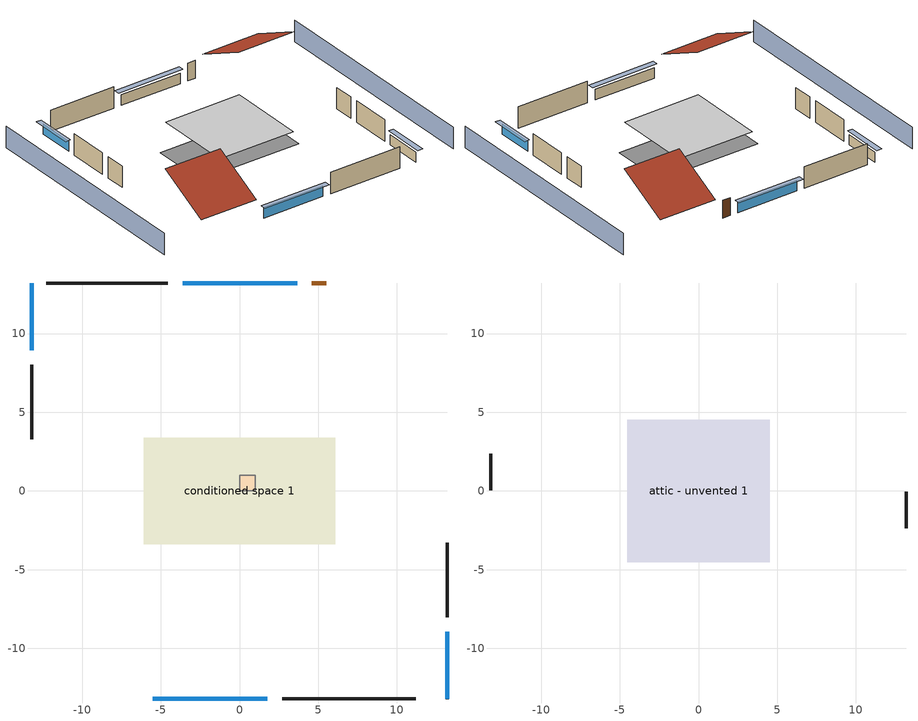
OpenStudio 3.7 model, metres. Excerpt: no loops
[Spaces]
conditioned space 1
 floor foundation (Slab1 construction): -6.07,-3.37 -6.07,3.37 6.07,3.37 6.07,-3.37 z0
 wall outside (Wall1 construction): 2.7,-13.21 11.2,-13.21 z0:2.44
 wall outside (Wall2 construction): -13.21,8.02 -13.21,3.3 z0:2.44
 wall outside (Wall3 construction): -4.54,13.21 -12.28,13.21 z0:2.44
 wall outside (Wall4 construction): 13.21,-8.02 13.21,-3.3 z0:2.44
 wall outside (AdiabaticWallConstruction): -5.51,-13.21 1.77,-13.21 / 3.67,13.21 -3.61,13.21 z0:1.22; -13.21,13.21 -13.21,8.95 / 13.21,-13.21 13.21,-8.95 z0:1.16
 wall outside (AdiabaticWallConstruction 1): 5.51,13.21 4.6,13.21 z0:2.03
 window (WindowConstruction): -5.51,-13.21 1.77,-13.21 z0:1.22
 window (WindowConstruction 1): -13.21,13.21 -13.21,8.95 z0:1.16
 window (WindowConstruction 2): 3.67,13.21 -3.61,13.21 z0:1.22
 window (WindowConstruction 3): 13.21,-13.21 13.21,-8.95 z0:1.16
 door (Door): 5.51,13.21 4.6,13.21 z0:2.03
central ac and furnace airloop ret air space
 floor adiabatic (AdiabaticConst): 0,0 0,1 1,1 1,0 z0
 wall adiabatic (AdiabaticConst): 0,1 0,0 1,0 1,1 0,1 z0:1
 ceiling adiabatic (AdiabaticConst): 1,0 1,1 0,1 0,0 z1
attic - unvented 1
 floor to conditioned space 1 (Floor1 construction Reversed): -4.52,-4.52 -4.52,4.52 4.52,4.52 4.52,-4.52 z2.44
 wall outside (Wall5 construction): -13.21,2.37 -13.21,0.04 z0:2.44
 wall outside (Wall6 construction): 13.21,-2.37 13.21,-0.04 z0:2.44
 roof outside (Roof1 construction): -6.44,-13.21,2.44 -6.44,-7.16,5.46 -13.21,-7.16,5.46 -13.21,-13.21,2.44
 roof outside (Roof2 construction): 6.44,13.21,2.44 6.44,7.16,5.46 13.21,7.16,5.46 13.21,13.21,2.44
shading: 17.78,-13.21 17.78,13.21 / -17.78,13.21 -17.78,-13.21 z0:2.44; 2.08,-13.21 -5.82,-13.21 -5.82,-13.82 2.08,-13.82 z1.52; -13.21,8.64 -13.21,13.51 -13.82,13.51 -13.82,8.64 z1.46; -3.92,13.21 3.98,13.21 3.98,13.82 -3.92,13.82 z1.52; 13.21,-8.64 13.21,-13.51 13.82,-13.51 13.82,-8.64 z1.46
[Site]
Tallahassee Regional Ap  Isis_FL_USA: Latitude {deg}=30.38; Longitude {deg}=-84.37; Time Zone {hr}=-5; Elevation {m}=21; Terrain=Suburbs
[Site:GroundTemperature:Shallow]
16.3547, 15.0593, 14.9556, 15.5703, 18.038, 20.4943, 22.6237, 23.9727, 24.0873, 22.9901, 20.915, 18.5341
[Site:WaterMainsTemperature]
Calculation Method=Schedule; Temperature Schedule=mains temperature schedule
[Building]
Building 1
[Material] Roughness=Rough
Name | Thickness {m} | Conductivity {W/m-K} | Density {kg/m3} | Specific Heat {J/kg-K} | Thermal Absorptance | Solar Absorptance | Visible Absorptance
slate or tile shingles | 0.01905 | 0.840978 | 1899.972 | 799.717 | 0.9 | 0.75 | 0.75
roof rigid ins | 0.00329814 | 0.029427 | 32.04 | 1214.23 | 0.9 | 0.7 | 0.7
osb sheathing 0.5 in. | 0.0127 | 0.115458 | 512.64 | 1214.23 | 0.9 | 0.6 | 0.6
wood siding | 0.0254 | 0.102417 | 544.68 | 1172.36 | 0.9 | 0.85 | 0.85
osb sheathing 0.5 in. 1 | 0.0127 | 0.115458 | 512.64 | 1214.23 | 0.9 | 0.7 | 0.7
wall stud and cavity | 0.1397 | 0.550994 | 139.0536 | 1170.24 | 0.9 | 0.7 | 0.7
gypsum board | 0.0127 | 0.160291 | 801 | 837.4 | 0.9 | 0.6 | 0.6
wall stud and cavity 1 | 0.1397 | 0.727959 | 139.0536 | 1170.24 | 0.9 | 0.6 | 0.6
ceiling stud and cavity | 0.1397 | 0.118061 | 65.682 | 1177.47 | 0.9 | 0.7 | 0.7
concrete 4.0 in. | 0.1016 | 1.803125 | 2242.8 | 837.4 | 0.9 | 0.7 | 0.7
floor covering | 0.0127 | 0.0450781 | 54.468 | 1339.84 | 0.9 | 0.9 | 0.9
wood siding 1; wood siding 2 | 0.0254 | 0.102417 | 544.68 | 1172.36
wall rigid ins | 0.512978 | 0.029427 | 32.04 | 1214.23 | 0.9 | 0.7 | 0.7
wall stud and cavity 2 | 0.0889 | 0.380278 | 52.3479 | 1209.89 | 0.9 | 0.7 | 0.7
door material | 0.04445 | 0.0612267 | 512.64 | 1214.23 | 0.9 | 0.7 | 0.7
wall stud and cavity 3 | 0.0889 | 0.391764 | 83.0341 | 1211.67 | 0.9 | 0.7 | 0.7
furniture material conditioned space 1 | 0.1524 | 0.115458 | 640.8 | 1214.23 | 0.9 | 0.6 | 0.6
[Construction]
Roof1 construction; Roof2 construction: slate or tile shingles, roof rigid ins, osb sheathing 0.5 in.
Wall1 construction; Wall2 construction; Wall3 construction; Wall4 construction: wood siding, osb sheathing 0.5 in. 1, wall stud and cavity, gypsum board
Wall5 construction; Wall6 construction: wood siding, osb sheathing 0.5 in. 1, wall stud and cavity 1
Floor1 construction Reversed: gypsum board, ceiling stud and cavity
Slab1 construction: concrete 4.0 in., floor covering
WindowConstruction; WindowConstruction 1; WindowConstruction 2; WindowConstruction 3: WindowMaterial
AdiabaticWallConstruction: wood siding 1, wall rigid ins, wall stud and cavity 2, gypsum board
Door: door material
AdiabaticWallConstruction 1: wood siding 2, wall rigid ins, wall stud and cavity 2, gypsum board
PartitionWallConstruction: gypsum board, wall stud and cavity 3, gypsum board
furniture construction conditioned space 1: furniture material conditioned space 1
AdiabaticConst: Adiabatic
[WindowMaterial:SimpleGlazingSystem]
WindowMaterial: U-Factor {W/m2-K}=6.58648; Solar Heat Gain Coefficient=0.76
[Material:NoMass]
Adiabatic: Roughness=Rough; Thermal Resistance {m2-K/W}=176.1
[ThermalZone] Multiplier=1; Use Ideal Air Loads=No
Name | Volume {m3} | Thermostat
conditioned space | 199.577 | conditioned space temperature setpoint
attic - unvented | 55.1915
central ac and furnace airloop ret air zone | 1
[Sizing:Zone] Zone Cooling Design Supply Air Temperature Input Method=SupplyAirTemperature; Zone Cooling Design Supply Air Temperature {C}=14; Zone Cooling Design Supply Air Temperature Difference {deltaC}=11.11; Zone Heating Design Supply Air Temperature Input Method=SupplyAirTemperature; Zone Heating Design Supply Air Temperature {C}=40; Zone Heating Design Supply Air Temperature Difference {deltaC}=11.11; Zone Cooling Design Supply Air Humidity Ratio {kg-H2O/kg-air}=0.0085; Zone Heating Design Supply Air Humidity Ratio {kg-H2O/kg-air}=0.008; Cooling Design Air Flow Method=DesignDay; Heating Design Air Flow Method=DesignDay; Account for Dedicated Outdoor Air System=No; Dedicated Outdoor Air System Control Strategy=NeutralSupplyAir; Dedicated Outdoor Air Low Setpoint Temperature for Design {C}=autosize; Dedicated Outdoor Air High Setpoint Temperature for Design {C}=autosize; Zone Load Sizing Method=Sensible Load Only No Latent Load; Zone Latent Cooling Design Supply Air Humidity Ratio Input Method=HumidityRatioDifference; Zone Cooling Design Supply Air Humidity Ratio Difference {kgWater/kgDryAir}=0.005; Zone Latent Heating Design Supply Air Humidity Ratio Input Method=HumidityRatioDifference; Zone Humidification Design Supply Air Humidity Ratio Difference {kgWater/kgDryAir}=0.005
attic - unvented; central ac and furnace airloop ret air zone
[Space] Building Unit=Building Unit 1
Name | Thermal Zone | Volume {m3}
conditioned space 1 | conditioned space | 199.577
attic - unvented 1 | attic - unvented | 55.1915
central ac and furnace airloop ret air space | central ac and furnace airloop ret air zone
[ThermostatSetpoint:DualSetpoint]
conditioned space temperature setpoint: Heating Setpoint Temperature Schedule=heating setpoint; Cooling Setpoint Temperature Schedule=cooling setpoint
[Foundation:Kiva]
Foundation Kiva 1: Initial Indoor Air Temperature {C}=19.7222; Wall Height Above Grade {m}=0.1016; Wall Depth Below Slab {m}=0.2032
[Foundation:Kiva:Settings]
Soil Conductivity {W/m-K}=1.9041; Soil Density {kg/m3}=1842.3; Soil Specific Heat {J/kg-K}=418.7; Ground Solar Absorptivity=0.9; Ground Thermal Absorptivity=0.9; Ground Surface Roughness {m}=0.03; Far-Field Width {m}=40; Deep-Ground Boundary Condition=ZeroFlux; Deep-Ground Depth {m}=40; Minimum Cell Dimension {m}=0.2; Maximum Cell Growth Coefficient=3; Simulation Timestep=Timestep
[SurfaceProperty:ExposedFoundationPerimeter]
Slab1: Exposed Perimeter Calculation Method=TotalExposedPerimeter; Total Exposed Perimeter {m}=37.76472
[SurfaceProperty:IncidentSolarMultiplier] Incident Solar Multiplier=1; Incident Solar Multiplier Schedule=trans schedule winter=0.85 summer=0.7
Window1; Window2; Window3; Window4
[InternalMass:Definition] Design Level Calculation Method=SurfaceArea
Name | Construction | Surface Area {m2}
partition wall mass | PartitionWallConstruction | 81.8476
furniture mass conditioned space 1 | furniture construction conditioned space 1 | 32.739
[InternalMass] Space or SpaceType=conditioned space 1; Multiplier=1
Name | Internal Mass Definition
partition wall mass | partition wall mass
furniture mass conditioned space 1 | furniture mass conditioned space 1
[External:File]
External File 1: File=in.schedules.csv
[People:Definition]
occupants: Number of People Calculation Method=People; Number of People {people}=1; Fraction Radiant=0.314171; Sensible Heat Fraction=0.56303; Carbon Dioxide Generation Rate {m3/s-W}=0; Enable ASHRAE 55 Comfort Warnings=No; Mean Radiant Temperature Calculation Type=ZoneAveraged
[People]
occupants: People Definition=occupants; Space or SpaceType=conditioned space 1; Number of People Schedule=occupants; Activity Level Schedule=occupants activity schedule; Multiplier=1
[Fan:SystemModel]
central ac and furnace supply fan: Availability Schedule=Always On Discrete; Design Maximum Air Flow Rate {m3/s}=0.996281; Speed Control Method=Discrete; Electric Power Minimum Flow Rate Fraction=0.2; Design Pressure Rise {Pa}=595.935; Motor Efficiency=1; Motor In Air Stream Fraction=1; Design Electric Power Consumption {W}=autosize; Design Power Sizing Method=TotalEfficiencyAndPressure; Electric Power Per Unit Flow Rate {W/(m3/s)}=840; Electric Power Per Unit Flow Rate Per Unit Pressure {W-s/m3-Pa}=1.66667; Fan Total Efficiency=0.75; Motor Loss Radiative Fraction=0; Speed Flow Fraction 1=0.40265; Speed Electric Power Fraction 1=0.06528; Speed Flow Fraction 2=1; Speed Electric Power Fraction 2=1
[EnergyManagementSystem:Sensor]
Name | Output Variable or Output Meter Index Key | Output Variable or Output Meter
central_ac_and_furnace_supply_fan_s; central_ac_and_furnace_supply_fan_s_1 | central ac and furnace supply fan | Fan Electricity Energy
cool_season | cooling season schedule | Schedule Value
out_pb_s |  | Site Outdoor Air Barometric Pressure
out_wt_s |  | Site Outdoor Air Humidity Ratio
site_vw_s |  | Site Wind Speed
central_ac_and_furnace_airloop_Fan_RTF_s | central ac and furnace supply fan | Fan Runtime Fraction Speed 1
central_ac_and_furnace_airloop_Fan_RTF_s_1 | central ac and furnace supply fan | Fan Runtime Fraction Speed 2
central_ac_and_furnace_airloop_AH_MFR_s | Node 5 | System Node Mass Flow Rate
central_ac_and_furnace_airloop_AH_VFR_s | Node 5 | System Node Current Density Volume Flow Rate
central_ac_and_furnace_airloop_AH_Tout_s | Node 5 | System Node Temperature
central_ac_and_furnace_airloop_AH_Wout_s | Node 5 | System Node Humidity Ratio
central_ac_and_furnace_airloop_RA_T_s | Node 8 | System Node Temperature
central_ac_and_furnace_airloop_Ra_W_s | Node 8 | System Node Humidity Ratio
central_ac_and_furnace_airloop_0_DZ_T_s | attic - unvented | Zone Air Temperature
central_ac_and_furnace_airloop_0_DZ_W_s | attic - unvented | Zone Mean Air Humidity Ratio
natural_vent_s | natural vent schedule | Schedule Value
htg_sp_s | heating setpoint | Schedule Value
clg_sp_s | cooling setpoint | Schedule Value
mech_vent_range_fan_0_sch_s | mech vent range fan 0 schedule | Schedule Value
mech_vent_bath_fan_0_sch_s | mech vent bath fan 0 schedule | Schedule Value
clothes_dryer_exhaust_0_sch_s | clothes_dryer | Schedule Value
htg_load_cond |  | Heating:EnergyTransfer:Zone:CONDITIONED SPACE
clg_load_cond |  | Cooling:EnergyTransfer:Zone:CONDITIONED SPACE
htg_load_duct |  | Heating:EnergyTransfer:Zone:CENTRAL AC AND FURNACE AIRLOOP RET AIR ZONE
clg_load_duct |  | Cooling:EnergyTransfer:Zone:CENTRAL AC AND FURNACE AIRLOOP RET AIR ZONE
[EnergyManagementSystem:Program]
central_ac_and_furnace_supply_fan_disaggregate_program: Set central_ac_and_furnace_supply_fan_clg = 0; If central_ac_and_furnace_clg_coil_s > 0; Set central_ac_and_furnace_supply_fan_clg = central_ac_and_furnace_supply_fan_s; EndIf
central_ac_and_furnace_supply_fan_disaggregate_program_1: Set central_ac_and_furnace_supply_fan_primary_htg = 0; If central_ac_and_furnace_htg_coil_s > 0; Set central_ac_and_furnace_supply_fan_primary_htg = central_ac_and_furnace_supply_fan_s_1; EndIf
water_heater_EC_adj: Set dhw_e_cons = water_heater_energy + water_heater_on_cycle_parasitic + water_heater_off_cycle_parasitic; Set water_heater_ec_adj_act = 0.0 * dhw_e_cons / 1
central_ac_and_furnace_airloop_0_duct_program: Set central_ac_and_furnace_airloop_AH_MFR = central_ac_and_furnace_airloop_AH_MFR_s; Set central_ac_and_furnace_airloop_Fan_RTF = 0; Set central_ac_and_furnace_airloop_Fan_RTF = central_ac_and_furnace_airloop_Fan_RTF + central_ac_and_furnace_airloop_Fan_RTF_s; Set central_ac_and_furnace_airloop_Fan_RTF = central_ac_and_furnace_airloop_Fan_RTF + central_ac_and_furnace_airloop_Fan_RTF_s_1; Set central_ac_and_furnace_airloop_AH_VFR = central_ac_and_furnace_airloop_AH_VFR_s; Set central_ac_and_furnace_airloop_AH_Tout = central_ac_and_furnace_airloop_AH_Tout_s; Set central_ac_and_furnace_airloop_AH_Wout = central_ac_and_furnace_airloop_AH_Wout_s; Set central_ac_and_furnace_airloop_RA_T = central_ac_and_furnace_airloop_RA_T_s; Set central_ac_and_furnace_airloop_Ra_W = central_ac_and_furnace_airloop_Ra_W_s; Set central_ac_and_furnace_airloop_0_DZ_T = central_ac_and_furnace_airloop_0_DZ_T_s; Set central_ac_and_furnace_airloop_0_DZ_W = central_ac_and_furnace_airloop_0_DZ_W_s; Run central_ac_and_furnace_airloop_0_duct_subroutine; Set central_ac_and_furnace_airloop_0_SupSensLkToCond_equip_act = central_ac_and_furnace_airloop_0_SupSensLkToCond; Set central_ac_and_furnace_airloop_0_SupLatLkToCond_equip_act = central_ac_and_furnace_airloop_0_SupLatLkToCond; Set central_ac_and_furnace_airloop_0_SupCondToLv_equip_act = central_ac_and_furnace_airloop_0_SupCondToLv; Set central_ac_and_furnace_airloop_0_RetSensLkToRP_equip_act = central_ac_and_furnace_airloop_0_RetSensLkToRP; Set central_ac_and_furnace_airloop_0_RetLatLkToRP_equip_act = central_ac_and_furnace_airloop_0_RetLatLkToRP; Set central_ac_and_furnace_airloop_0_RetCondToRP_equip_act = central_ac_and_furnace_airloop_0_RetCondToRP; Set central_ac_and_furnace_airloop_0_RetCondToDZ_equip_act = central_ac_and_furnace_airloop_0_RetCondToDZ; Set central_ac_and_furnace_airloop_0_SupCondToDZ_equip_act = central_ac_and_furnace_airloop_0_SupCondToDZ; Set central_ac_and_furnace_airloop_0_SupSensLkToDZ_equip_act = central_ac_and_furnace_airloop_0_SupSensLkToDZ; Set central_ac_and_furnace_airloop_0_SupLatLkToDZ_equip_act = central_ac_and_furnace_airloop_0_SupLatLkToDZ; Set central_ac_and_furnace_airloop_0_ZoneMixDZToCond_mix_act = central_ac_and_furnace_airloop_0_ZoneMixDZToCond; Set central_ac_and_furnace_airloop_0_ZoneMixCondToDZ_mix_act = central_ac_and_furnace_airloop_0_ZoneMixCondToDZ
[ElectricEquipment:Definition] Design Level Calculation Method=EquipmentLevel
Name | Design Level {W} | Fraction Latent | Fraction Radiant | Fraction Lost
ceiling fan | 37.2926 | 0 | 0.558 | 0
clothes washer | 1454.76 | 0.03 | 0.162 | 0.7
clothes dryer | 35575.3 | 0.015 | 0.081 | 0.85
dishwasher | 3919.67 | 0.3 | 0.18 | 0.4
fridge | 68.1859 | 0 | 0.6 | 0
freezer | 47.9573 | 0 | 0.6 | 0
cooking range | 492.33 | 0.161847 | 0.382892 | 0.2
misc plug loads | 836.082 | 0.021 | 0.558 | 0.049
misc well pump | 68.9293 | 0 | 0 | 1
whole house fan; mech vent house fan | 0 | 0 | 0 | 1
mech vent house fan cfis | 0 | 0 | 0 | 0
mech vent range fan 0 | 30 | 0 | 0 | 1
mech vent bath fan 0 | 15 | 0 | 0 | 1
[ElectricEquipment] Space or SpaceType=conditioned space 1
Name | Electric Equipment Definition | Schedule
ceiling fan | ceiling fan | ceiling_fan
clothes washer | clothes washer | clothes_washer
clothes dryer | clothes dryer | clothes_dryer
dishwasher | dishwasher | dishwasher
fridge | fridge | fridge schedule
freezer | freezer | freezer schedule
cooking range | cooking range | cooking_range
misc plug loads | misc plug loads | plug_loads_other
misc well pump | misc well pump | misc well pump schedule
whole house fan | whole house fan | Always On Discrete
mech vent house fan | mech vent house fan | mech vent house fan schedule
mech vent house fan cfis | mech vent house fan cfis | mech vent house fan cfis schedule
mech vent range fan 0 | mech vent range fan 0 | mech vent range fan 0 schedule
mech vent bath fan 0 | mech vent bath fan 0 | mech vent bath fan 0 schedule
[OtherEquipment:Definition] Design Level Calculation Method=EquipmentLevel
Name | Design Level {W} | Fraction Latent | Fraction Radiant | Fraction Lost
water heater energy adjustment1 | 0.01 | 0 | 0 | 1
cooking range 2 | 14428.8 | 0.161847 | 0.382892 | 0.2
water sensible | -1180.05 | 0 | 0.6 | 0
water latent | 1197.36 | 1 | 0 | 0
central_ac_and_furnace_airloop_0_SupSensLkToCond equip; central_ac_and_furnace_airloop_0_SupCondToLv equip; central_ac_and_furnace_airloop_0_RetCondToRP equip; central_ac_and_furnace_airloop_0_RetSensLkToRP equip; central_ac_and_furnace_airloop_0_SupCondToDZ equip; central_ac_and_furnace_airloop_0_RetCondToDZ equip; central_ac_and_furnace_airloop_0_SupSensLkToDZ equip; mech vent house fan sensible load equip | 0 | 0 | 0 | 0
central_ac_and_furnace_airloop_0_SupLatLkToCond equip; central_ac_and_furnace_airloop_0_RetLatLkToRP equip; central_ac_and_furnace_airloop_0_SupLatLkToDZ equip; mech vent house fan latent load equip | 0 | 1 | 0 | 0
[OtherEquipment]
Name | Other Equipment Definition | Space or SpaceType | Schedule | Fuel Type
water heater energy adjustment1 | water heater energy adjustment1 | conditioned space 1 | Always On Discrete | Electricity
cooking range 1 | cooking range 2 | conditioned space 1 | cooking_range | NaturalGas
water sensible | water sensible | conditioned space 1 | hot_water_fixtures | None
water latent | water latent | conditioned space 1 | hot_water_fixtures | None
central_ac_and_furnace_airloop_0_SupSensLkToCond equip | central_ac_and_furnace_airloop_0_SupSensLkToCond equip | conditioned space 1 | Always On Discrete | None
central_ac_and_furnace_airloop_0_SupLatLkToCond equip | central_ac_and_furnace_airloop_0_SupLatLkToCond equip | conditioned space 1 | Always On Discrete | None
central_ac_and_furnace_airloop_0_SupCondToLv equip | central_ac_and_furnace_airloop_0_SupCondToLv equip | conditioned space 1 | Always On Discrete | None
central_ac_and_furnace_airloop_0_RetCondToRP equip | central_ac_and_furnace_airloop_0_RetCondToRP equip | central ac and furnace airloop ret air space | Always On Discrete | None
central_ac_and_furnace_airloop_0_RetSensLkToRP equip | central_ac_and_furnace_airloop_0_RetSensLkToRP equip | central ac and furnace airloop ret air space | Always On Discrete | None
central_ac_and_furnace_airloop_0_RetLatLkToRP equip | central_ac_and_furnace_airloop_0_RetLatLkToRP equip | central ac and furnace airloop ret air space | Always On Discrete | None
central_ac_and_furnace_airloop_0_SupCondToDZ equip | central_ac_and_furnace_airloop_0_SupCondToDZ equip | attic - unvented 1 | Always On Discrete | None
central_ac_and_furnace_airloop_0_RetCondToDZ equip | central_ac_and_furnace_airloop_0_RetCondToDZ equip | attic - unvented 1 | Always On Discrete | None
central_ac_and_furnace_airloop_0_SupSensLkToDZ equip | central_ac_and_furnace_airloop_0_SupSensLkToDZ equip | attic - unvented 1 | Always On Discrete | None
central_ac_and_furnace_airloop_0_SupLatLkToDZ equip | central_ac_and_furnace_airloop_0_SupLatLkToDZ equip | attic - unvented 1 | Always On Discrete | None
mech vent house fan sensible load equip | mech vent house fan sensible load equip | conditioned space 1 | Always On Discrete | None
mech vent house fan latent load equip | mech vent house fan latent load equip | conditioned space 1 | Always On Discrete | None
[EnergyManagementSystem:Actuator]
Name | Actuated Component | Actuated Component Type | Actuated Component Control Type | Zone or Space
water_heater_ec_adj_act | water heater energy adjustment1 | OtherEquipment | Power Level | conditioned space 1
central_ac_and_furnace_airloop_0_SupSensLkToCond_equip_act | central_ac_and_furnace_airloop_0_SupSensLkToCond equip | OtherEquipment | Power Level | conditioned space 1
central_ac_and_furnace_airloop_0_SupLatLkToCond_equip_act | central_ac_and_furnace_airloop_0_SupLatLkToCond equip | OtherEquipment | Power Level | conditioned space 1
central_ac_and_furnace_airloop_0_SupCondToLv_equip_act | central_ac_and_furnace_airloop_0_SupCondToLv equip | OtherEquipment | Power Level | conditioned space 1
central_ac_and_furnace_airloop_0_RetCondToRP_equip_act | central_ac_and_furnace_airloop_0_RetCondToRP equip | OtherEquipment | Power Level | central ac and furnace airloop ret air space
central_ac_and_furnace_airloop_0_RetSensLkToRP_equip_act | central_ac_and_furnace_airloop_0_RetSensLkToRP equip | OtherEquipment | Power Level | central ac and furnace airloop ret air space
central_ac_and_furnace_airloop_0_RetLatLkToRP_equip_act | central_ac_and_furnace_airloop_0_RetLatLkToRP equip | OtherEquipment | Power Level | central ac and furnace airloop ret air space
central_ac_and_furnace_airloop_0_SupCondToDZ_equip_act | central_ac_and_furnace_airloop_0_SupCondToDZ equip | OtherEquipment | Power Level | attic - unvented 1
central_ac_and_furnace_airloop_0_RetCondToDZ_equip_act | central_ac_and_furnace_airloop_0_RetCondToDZ equip | OtherEquipment | Power Level | attic - unvented 1
central_ac_and_furnace_airloop_0_SupSensLkToDZ_equip_act | central_ac_and_furnace_airloop_0_SupSensLkToDZ equip | OtherEquipment | Power Level | attic - unvented 1
central_ac_and_furnace_airloop_0_SupLatLkToDZ_equip_act | central_ac_and_furnace_airloop_0_SupLatLkToDZ equip | OtherEquipment | Power Level | attic - unvented 1
whole_house_fan_act | whole house fan | ElectricEquipment | Electricity Rate | conditioned space 1
mech_vent_house_fan_cfis_act | mech vent house fan cfis | ElectricEquipment | Electricity Rate | conditioned space 1
mech_vent_house_fan_sensible_load_equip_act | mech vent house fan sensible load equip | OtherEquipment | Power Level | conditioned space 1
mech_vent_house_fan_latent_load_equip_act | mech vent house fan latent load equip | OtherEquipment | Power Level | conditioned space 1
[WaterUse:Equipment:Definition]
Name | Peak Flow Rate {m3/s}
clothes washer | 9.38238e-05
dishwasher | 5.41195e-05
[Lights:Definition]
interior lighting: Design Level Calculation Method=LightingLevel; Lighting Level {W}=312.772; Fraction Radiant=0.6; Fraction Visible=0.2; Return Air Fraction=0
[Lights]
interior lighting: Lights Definition=interior lighting; Space or SpaceType=conditioned space 1; Schedule=lighting_interior; Fraction Replaceable=1
[Exterior:Lights:Definition]
exterior lighting: Design Level {W}=8.68076
[Exterior:Lights]
exterior lighting: Exterior Lights Definition=exterior lighting; Schedule=exterior lighting schedule
[ZoneMixing] Schedule=Always On Continuous; Design Flow Rate Calculation Method=Flow/Zone; Design Flow Rate {m3/s}=0
Name | Zone or Space | Source Zone or Space
central_ac_and_furnace_airloop_0_ZoneMixDZToCond mix | conditioned space | attic - unvented
central_ac_and_furnace_airloop_0_ZoneMixCondToDZ mix; whole house fan mix | attic - unvented | conditioned space
[SpaceInfiltration:DesignFlowRate] Schedule=Always On Discrete
Name | Space or SpaceType | Design Flow Rate Calculation Method | Design Flow Rate {m3/s} | Air Changes per Hour {1/hr} | Constant Term Coefficient | Temperature Term Coefficient | Velocity Term Coefficient | Velocity Squared Term Coefficient
natural vent flow; whole house fan flow; infil flow | conditioned space 1 | Flow/Space | 0
infil|attic - unvented 1 | attic - unvented 1 | AirChanges/Hour |  | 0.1 | 1 | 0 | 0 | 0
[BuildingUnit]
Building Unit 1
[Schedule:Ruleset]
Name | Default Day Schedule
heating setpoint | heating setpoint default day
cooling setpoint | cooling setpoint default day
trans schedule winter=0.85 summer=0.7 | trans schedule winter=0.85 summer=0.7 default day
fridge schedule | fridge schedule default day
freezer schedule | freezer schedule default day
misc well pump schedule | misc well pump schedule default day
exterior lighting schedule | exterior lighting schedule default day
mech vent range fan 0 schedule | mech vent range fan 0 schedule default day
mech vent bath fan 0 schedule | mech vent bath fan 0 schedule default day
[Schedule:Day]
heating setpoint default day; cooling setpoint default day; trans schedule winter=0.85 summer=0.7 default day; fridge schedule default day; freezer schedule default day; misc well pump schedule default day; exterior lighting schedule default day; mech vent range fan 0 schedule default day; mech vent bath fan 0 schedule default day: 24, 0, 0
heating setpoint allday1; cooling setpoint allday1: 4, 0, 19.7222, 19, 0, 21.1111, 24, 0, 19.7222
trans schedule winter=0.85 summer=0.7 allday1; trans schedule winter=0.85 summer=0.7 allday335: 24, 0, 0.85
trans schedule winter=0.85 summer=0.7 allday60: 24, 0, 0.7
fridge schedule allday1; fridge schedule allday12; freezer schedule allday1; freezer schedule allday12: 1, 0, 0.610949, 2, 0, 0.595675, 3, 0, 0.580401, 4, 0, 0.565128, 6, 0, 0.549854, 7, 0, 0.580401, 8, 0, 0.610949, 10, 0, 0.626223, 12, 0, 0.610949, 15, 0, 0.641496, 16, 0, 0.626223, 17, 0, 0.672044, 18, 0, 0.733139, 19, 0, 0.763686, 20, 0, 0.733139, 21, 0, 0.717865, 22, 0, 0.702591, 23, 0, 0.672044, 24, 0, 0.626223
fridge schedule allday2; freezer schedule allday2: 1, 0, 0.609489, 2, 0, 0.594252, 3, 0, 0.579015, 4, 0, 0.563777, 6, 0, 0.54854, 7, 0, 0.579015, 8, 0, 0.609489, 10, 0, 0.624726, 12, 0, 0.609489, 15, 0, 0.639964, 16, 0, 0.624726, 17, 0, 0.670438, 18, 0, 0.731387, 19, 0, 0.761861, 20, 0, 0.731387, 21, 0, 0.71615, 22, 0, 0.700912, 23, 0, 0.670438, 24, 0, 0.624726
fridge schedule allday3; freezer schedule allday3: 1, 0, 0.791241, 2, 0, 0.77146, 3, 0, 0.751679, 4, 0, 0.731898, 6, 0, 0.712117, 7, 0, 0.751679, 8, 0, 0.791241, 10, 0, 0.811022, 12, 0, 0.791241, 15, 0, 0.830803, 16, 0, 0.811022, 17, 0, 0.870365, 18, 0, 0.949489, 19, 0, 0.989051, 20, 0, 0.949489, 21, 0, 0.929708, 22, 0, 0.909927, 23, 0, 0.870365, 24, 0, 0.811022
fridge schedule allday6; freezer schedule allday6: 1, 0, 0.8, 2, 0, 0.78, 3, 0, 0.76, 4, 0, 0.74, 6, 0, 0.72, 7, 0, 0.76, 8, 0, 0.8, 10, 0, 0.82, 12, 0, 0.8, 15, 0, 0.84, 16, 0, 0.82, 17, 0, 0.88, 18, 0, 0.96, 19, 0, 1, 20, 0, 0.96, 21, 0, 0.94, 22, 0, 0.92, 23, 0, 0.88, 24, 0, 0.82
fridge schedule allday10; freezer schedule allday10: 1, 0, 0.679562, 2, 0, 0.662573, 3, 0, 0.645584, 4, 0, 0.628595, 6, 0, 0.611606, 7, 0, 0.645584, 8, 0, 0.679562, 10, 0, 0.696551, 12, 0, 0.679562, 15, 0, 0.71354, 16, 0, 0.696551, 17, 0, 0.747518, 18, 0, 0.815474, 19, 0, 0.849453, 20, 0, 0.815474, 21, 0, 0.798485, 22, 0, 0.781496, 23, 0, 0.747518, 24, 0, 0.696551
fridge schedule allday11; freezer schedule allday11: 1, 0, 0.675182, 2, 0, 0.658303, 3, 0, 0.641423, 4, 0, 0.624544, 6, 0, 0.607664, 7, 0, 0.641423, 8, 0, 0.675182, 10, 0, 0.692062, 12, 0, 0.675182, 15, 0, 0.708942, 16, 0, 0.692062, 17, 0, 0.742701, 18, 0, 0.810219, 19, 0, 0.843978, 20, 0, 0.810219, 21, 0, 0.793339, 22, 0, 0.77646, 23, 0, 0.742701, 24, 0, 0.692062
misc well pump schedule allday1; misc well pump schedule allday12: 1, 0, 0.508543, 2, 0, 0.265829, 3, 0, 0.219598, 4, 0, 0.173367, 5, 0, 0.184925, 6, 0, 0.20804, 7, 0, 0.300503, 9, 0, 0.381407, 10, 0, 0.36985, 12, 0, 0.381407, 15, 0, 0.36985, 16, 0, 0.381407, 17, 0, 0.520101, 18, 0, 0.658795, 19, 0, 0.762815, 20, 0, 0.878393, 21, 0, 0.936182, 22, 0, 0.993971, 23, 0, 0.866835, 24, 0, 0.751257
misc well pump schedule allday2: 1, 0, 0.511628, 2, 0, 0.267442, 3, 0, 0.22093, 4, 0, 0.174419, 5, 0, 0.186047, 6, 0, 0.209302, 7, 0, 0.302326, 9, 0, 0.383721, 10, 0, 0.372093, 12, 0, 0.383721, 15, 0, 0.372093, 16, 0, 0.383721, 17, 0, 0.523256, 18, 0, 0.662791, 19, 0, 0.767442, 20, 0, 0.883721, 21, 0, 0.94186, 22, 0, 1, 23, 0, 0.872093, 24, 0, 0.755814
misc well pump schedule allday3; misc well pump schedule allday5: 1, 0, 0.446407, 2, 0, 0.233349, 3, 0, 0.192767, 4, 0, 0.152184, 5, 0, 0.16233, 6, 0, 0.182621, 7, 0, 0.263786, 9, 0, 0.334806, 10, 0, 0.32466, 12, 0, 0.334806, 15, 0, 0.32466, 16, 0, 0.334806, 17, 0, 0.456553, 18, 0, 0.578301, 19, 0, 0.669611, 20, 0, 0.771067, 21, 0, 0.821796, 22, 0, 0.872524, 23, 0, 0.760922, 24, 0, 0.659466
misc well pump schedule allday4: 1, 0, 0.445085, 2, 0, 0.232658, 3, 0, 0.192196, 4, 0, 0.151734, 5, 0, 0.161849, 6, 0, 0.18208, 7, 0, 0.263005, 9, 0, 0.333814, 10, 0, 0.323698, 12, 0, 0.333814, 15, 0, 0.323698, 16, 0, 0.333814, 17, 0, 0.455201, 18, 0, 0.576588, 19, 0, 0.667628, 20, 0, 0.768784, 21, 0, 0.819362, 22, 0, 0.86994, 23, 0, 0.758668, 24, 0, 0.657513
misc well pump schedule allday6; misc well pump schedule allday9: 1, 0, 0.391323, 2, 0, 0.204555, 3, 0, 0.16898, 4, 0, 0.133405, 5, 0, 0.142299, 6, 0, 0.160087, 7, 0, 0.231236, 9, 0, 0.293492, 10, 0, 0.284598, 12, 0, 0.293492, 15, 0, 0.284598, 16, 0, 0.293492, 17, 0, 0.400216, 18, 0, 0.506941, 19, 0, 0.586984, 20, 0, 0.675921, 21, 0, 0.720389, 22, 0, 0.764858, 23, 0, 0.667027, 24, 0, 0.57809
misc well pump schedule allday7: 1, 0, 0.389119, 2, 0, 0.203403, 3, 0, 0.168029, 4, 0, 0.132654, 5, 0, 0.141498, 6, 0, 0.159185, 7, 0, 0.229934, 9, 0, 0.291839, 10, 0, 0.282996, 12, 0, 0.291839, 15, 0, 0.282996, 16, 0, 0.291839, 17, 0, 0.397963, 18, 0, 0.504086, 19, 0, 0.583679, 20, 0, 0.672115, 21, 0, 0.716333, 22, 0, 0.760551, 23, 0, 0.663271, 24, 0, 0.574835
misc well pump schedule allday10: 1, 0, 0.430984, 2, 0, 0.225287, 3, 0, 0.186107, 4, 0, 0.146926, 5, 0, 0.156721, 6, 0, 0.176312, 7, 0, 0.254672, 9, 0, 0.323238, 10, 0, 0.313443, 12, 0, 0.323238, 15, 0, 0.313443, 16, 0, 0.323238, 17, 0, 0.440779, 18, 0, 0.55832, 19, 0, 0.646476, 20, 0, 0.744426, 21, 0, 0.793402, 22, 0, 0.842377, 23, 0, 0.734631, 24, 0, 0.63668
misc well pump schedule allday11: 1, 0, 0.429221, 2, 0, 0.224366, 3, 0, 0.185345, 4, 0, 0.146325, 5, 0, 0.15608, 6, 0, 0.17559, 7, 0, 0.253631, 9, 0, 0.321916, 10, 0, 0.312161, 12, 0, 0.321916, 15, 0, 0.312161, 16, 0, 0.321916, 17, 0, 0.438976, 18, 0, 0.556036, 19, 0, 0.643832, 20, 0, 0.741382, 21, 0, 0.790157, 22, 0, 0.838932, 23, 0, 0.731627, 24, 0, 0.634076
exterior lighting schedule weekday1; exterior lighting schedule weekday12: 5, 0, 0.434959, 6, 0, 0.349858, 7, 0, 0.330947, 8, 0, 0.321491, 9, 0, 0.312035, 10, 0, 0.264757, 11, 0, 0.208024, 12, 0, 0.141834, 13, 0, 0.113467, 15, 0, 0.104012, 16, 0, 0.113467, 17, 0, 0.179657, 18, 0, 0.349858, 19, 0, 0.463325, 20, 0, 0.614615, 21, 0, 0.860461, 22, 0, 0.99284, 23, 0, 0.860461, 24, 0, 0.595704
exterior lighting schedule weekend1; exterior lighting schedule weekend12: 2, 0, 0.434959, 4, 0, 0.425503, 5, 0, 0.434959, 6, 0, 0.425503, 7, 0, 0.416047, 8, 0, 0.38768, 9, 0, 0.340402, 10, 0, 0.283669, 11, 0, 0.226935, 12, 0, 0.15129, 13, 0, 0.113467, 15, 0, 0.104012, 16, 0, 0.113467, 17, 0, 0.179657, 18, 0, 0.359314, 19, 0, 0.45387, 20, 0, 0.567337, 21, 0, 0.784816, 22, 0, 0.926651, 23, 0, 0.803728, 24, 0, 0.557882
exterior lighting schedule weekday2: 5, 0, 0.438095, 6, 0, 0.352381, 7, 0, 0.333333, 8, 0, 0.32381, 9, 0, 0.314286, 10, 0, 0.266667, 11, 0, 0.209524, 12, 0, 0.142857, 13, 0, 0.114286, 15, 0, 0.104762, 16, 0, 0.114286, 17, 0, 0.180952, 18, 0, 0.352381, 19, 0, 0.466667, 20, 0, 0.619048, 21, 0, 0.866667, 22, 0, 1, 23, 0, 0.866667, 24, 0, 0.6
exterior lighting schedule weekend2: 2, 0, 0.438095, 4, 0, 0.428571, 5, 0, 0.438095, 6, 0, 0.428571, 7, 0, 0.419048, 8, 0, 0.390476, 9, 0, 0.342857, 10, 0, 0.285714, 11, 0, 0.228571, 12, 0, 0.152381, 13, 0, 0.114286, 15, 0, 0.104762, 16, 0, 0.114286, 17, 0, 0.180952, 18, 0, 0.361905, 19, 0, 0.457143, 20, 0, 0.571429, 21, 0, 0.790476, 22, 0, 0.933333, 23, 0, 0.809524, 24, 0, 0.561905
exterior lighting schedule weekday3; exterior lighting schedule weekday5: 5, 0, 0.346085, 6, 0, 0.278373, 7, 0, 0.263325, 8, 0, 0.255802, 9, 0, 0.248278, 10, 0, 0.21066, 11, 0, 0.165519, 12, 0, 0.112854, 13, 0, 0.090283, 15, 0, 0.0827594, 16, 0, 0.090283, 17, 0, 0.142948, 18, 0, 0.278373, 19, 0, 0.368656, 20, 0, 0.489033, 21, 0, 0.684646, 22, 0, 0.789976, 23, 0, 0.684646, 24, 0, 0.473986
exterior lighting schedule weekend3; exterior lighting schedule weekend5: 2, 0, 0.346085, 4, 0, 0.338561, 5, 0, 0.346085, 6, 0, 0.338561, 7, 0, 0.331038, 8, 0, 0.308467, 9, 0, 0.270849, 10, 0, 0.225707, 11, 0, 0.180566, 12, 0, 0.120377, 13, 0, 0.090283, 15, 0, 0.0827594, 16, 0, 0.090283, 17, 0, 0.142948, 18, 0, 0.285896, 19, 0, 0.361132, 20, 0, 0.451415, 21, 0, 0.624457, 22, 0, 0.737311, 23, 0, 0.639504, 24, 0, 0.443891
exterior lighting schedule weekday4: 5, 0, 0.344691, 6, 0, 0.277251, 7, 0, 0.262265, 8, 0, 0.254771, 9, 0, 0.247278, 10, 0, 0.209812, 11, 0, 0.164852, 12, 0, 0.112399, 13, 0, 0.0899193, 15, 0, 0.082426, 16, 0, 0.0899193, 17, 0, 0.142372, 18, 0, 0.277251, 19, 0, 0.367171, 20, 0, 0.487063, 21, 0, 0.681888, 22, 0, 0.786794, 23, 0, 0.681888, 24, 0, 0.472076
exterior lighting schedule weekend4: 2, 0, 0.344691, 4, 0, 0.337197, 5, 0, 0.344691, 6, 0, 0.337197, 7, 0, 0.329704, 8, 0, 0.307224, 9, 0, 0.269758, 10, 0, 0.224798, 11, 0, 0.179839, 12, 0, 0.119892, 13, 0, 0.0899193, 15, 0, 0.082426, 16, 0, 0.0899193, 17, 0, 0.142372, 18, 0, 0.284744, 19, 0, 0.359677, 20, 0, 0.449597, 21, 0, 0.621942, 22, 0, 0.734341, 23, 0, 0.636928, 24, 0, 0.442103
exterior lighting schedule weekday6; exterior lighting schedule weekday9: 5, 0, 0.28823, 6, 0, 0.231837, 7, 0, 0.219305, 8, 0, 0.213039, 9, 0, 0.206773, 10, 0, 0.175444, 11, 0, 0.137849, 12, 0, 0.093988, 13, 0, 0.0751904, 15, 0, 0.0689245, 16, 0, 0.0751904, 17, 0, 0.119051, 18, 0, 0.231837, 19, 0, 0.307027, 20, 0, 0.407281, 21, 0, 0.570194, 22, 0, 0.657916, 23, 0, 0.570194, 24, 0, 0.394749
exterior lighting schedule weekend6; exterior lighting schedule weekend9: 2, 0, 0.28823, 4, 0, 0.281964, 5, 0, 0.28823, 6, 0, 0.281964, 7, 0, 0.275698, 8, 0, 0.2569, 9, 0, 0.225571, 10, 0, 0.187976, 11, 0, 0.150381, 12, 0, 0.100254, 13, 0, 0.0751904, 15, 0, 0.0689245, 16, 0, 0.0751904, 17, 0, 0.119051, 18, 0, 0.238103, 19, 0, 0.300761, 20, 0, 0.375952, 21, 0, 0.520067, 22, 0, 0.614055, 23, 0, 0.532598, 24, 0, 0.369686
exterior lighting schedule weekday7: 5, 0, 0.286139, 6, 0, 0.230155, 7, 0, 0.217714, 8, 0, 0.211494, 9, 0, 0.205273, 10, 0, 0.174171, 11, 0, 0.136849, 12, 0, 0.0933061, 13, 0, 0.0746448, 15, 0, 0.0684244, 16, 0, 0.0746448, 17, 0, 0.118188, 18, 0, 0.230155, 19, 0, 0.3048, 20, 0, 0.404326, 21, 0, 0.566057, 22, 0, 0.653142, 23, 0, 0.566057, 24, 0, 0.391885
exterior lighting schedule weekend7: 2, 0, 0.286139, 4, 0, 0.279918, 5, 0, 0.286139, 6, 0, 0.279918, 7, 0, 0.273698, 8, 0, 0.255037, 9, 0, 0.223935, 10, 0, 0.186612, 11, 0, 0.14929, 12, 0, 0.0995265, 13, 0, 0.0746448, 15, 0, 0.0684244, 16, 0, 0.0746448, 17, 0, 0.118188, 18, 0, 0.236375, 19, 0, 0.298579, 20, 0, 0.373224, 21, 0, 0.516294, 22, 0, 0.6096, 23, 0, 0.528734, 24, 0, 0.367004
exterior lighting schedule weekday10: 5, 0, 0.345039, 6, 0, 0.277532, 7, 0, 0.26253, 8, 0, 0.255029, 9, 0, 0.247528, 10, 0, 0.210024, 11, 0, 0.165019, 12, 0, 0.112513, 13, 0, 0.0900102, 15, 0, 0.0825094, 16, 0, 0.0900102, 17, 0, 0.142516, 18, 0, 0.277532, 19, 0, 0.367542, 20, 0, 0.487555, 21, 0, 0.682578, 22, 0, 0.787589, 23, 0, 0.682578, 24, 0, 0.472554
exterior lighting schedule weekend10: 2, 0, 0.345039, 4, 0, 0.337538, 5, 0, 0.345039, 6, 0, 0.337538, 7, 0, 0.330038, 8, 0, 0.307535, 9, 0, 0.270031, 10, 0, 0.225026, 11, 0, 0.18002, 12, 0, 0.120014, 13, 0, 0.0900102, 15, 0, 0.0825094, 16, 0, 0.0900102, 17, 0, 0.142516, 18, 0, 0.285032, 19, 0, 0.360041, 20, 0, 0.450051, 21, 0, 0.622571, 22, 0, 0.735084, 23, 0, 0.637572, 24, 0, 0.44255
exterior lighting schedule weekday11: 5, 0, 0.343994, 6, 0, 0.276691, 7, 0, 0.261734, 8, 0, 0.254256, 9, 0, 0.246778, 10, 0, 0.209387, 11, 0, 0.164519, 12, 0, 0.112172, 13, 0, 0.0897375, 15, 0, 0.0822593, 16, 0, 0.0897375, 17, 0, 0.142084, 18, 0, 0.276691, 19, 0, 0.366428, 20, 0, 0.486078, 21, 0, 0.680509, 22, 0, 0.785203, 23, 0, 0.680509, 24, 0, 0.471122
exterior lighting schedule weekend11: 2, 0, 0.343994, 4, 0, 0.336516, 5, 0, 0.343994, 6, 0, 0.336516, 7, 0, 0.329037, 8, 0, 0.306603, 9, 0, 0.269212, 10, 0, 0.224344, 11, 0, 0.179475, 12, 0, 0.11965, 13, 0, 0.0897375, 15, 0, 0.0822593, 16, 0, 0.0897375, 17, 0, 0.142084, 18, 0, 0.284169, 19, 0, 0.35895, 20, 0, 0.448687, 21, 0, 0.620684, 22, 0, 0.732856, 23, 0, 0.63564, 24, 0, 0.441209
mech vent range fan 0 schedule allday1: 14, 0, 0, 15, 0, 1, 24, 0, 0
mech vent bath fan 0 schedule allday1: 7, 0, 0, 8, 0, 1, 24, 0, 0
[Schedule:Rule] Date Specification Type=DateRange; Start Day=1
Name | Schedule Ruleset | Rule Order | Day Schedule | Apply Sunday | Apply Monday | Apply Tuesday | Apply Wednesday | Apply Thursday | Apply Friday | Apply Saturday | Start Month | End Month | End Day
heating setpoint allday ruleset1 | heating setpoint | 0 | heating setpoint allday1 | Yes | Yes | Yes | Yes | Yes | Yes | Yes | 1 | 12 | 31
cooling setpoint allday ruleset1 | cooling setpoint | 0 | cooling setpoint allday1 | Yes | Yes | Yes | Yes | Yes | Yes | Yes | 1 | 12 | 31
trans schedule winter=0.85 summer=0.7 allday ruleset1 | trans schedule winter=0.85 summer=0.7 | 2 | trans schedule winter=0.85 summer=0.7 allday1 | Yes | Yes | Yes | Yes | Yes | Yes | Yes | 1 | 2 | 28
trans schedule winter=0.85 summer=0.7 allday ruleset60 | trans schedule winter=0.85 summer=0.7 | 1 | trans schedule winter=0.85 summer=0.7 allday60 | Yes | Yes | Yes | Yes | Yes | Yes | Yes | 3 | 11 | 30
trans schedule winter=0.85 summer=0.7 allday ruleset335 | trans schedule winter=0.85 summer=0.7 | 0 | trans schedule winter=0.85 summer=0.7 allday335 | Yes | Yes | Yes | Yes | Yes | Yes | Yes | 12 | 12 | 31
fridge schedule allday ruleset1 | fridge schedule | 6 | fridge schedule allday1 | Yes | Yes | Yes | Yes | Yes | Yes | Yes | 1 | 1 | 31
fridge schedule allday ruleset2 | fridge schedule | 5 | fridge schedule allday2 | Yes | Yes | Yes | Yes | Yes | Yes | Yes | 2 | 2 | 28
fridge schedule allday ruleset3 | fridge schedule | 4 | fridge schedule allday3 | Yes | Yes | Yes | Yes | Yes | Yes | Yes | 3 | 5 | 31
fridge schedule allday ruleset6 | fridge schedule | 3 | fridge schedule allday6 | Yes | Yes | Yes | Yes | Yes | Yes | Yes | 6 | 9 | 30
fridge schedule allday ruleset10 | fridge schedule | 2 | fridge schedule allday10 | Yes | Yes | Yes | Yes | Yes | Yes | Yes | 10 | 10 | 31
fridge schedule allday ruleset11 | fridge schedule | 1 | fridge schedule allday11 | Yes | Yes | Yes | Yes | Yes | Yes | Yes | 11 | 11 | 30
fridge schedule allday ruleset12 | fridge schedule | 0 | fridge schedule allday12 | Yes | Yes | Yes | Yes | Yes | Yes | Yes | 12 | 12 | 31
freezer schedule allday ruleset1 | freezer schedule | 6 | freezer schedule allday1 | Yes | Yes | Yes | Yes | Yes | Yes | Yes | 1 | 1 | 31
freezer schedule allday ruleset2 | freezer schedule | 5 | freezer schedule allday2 | Yes | Yes | Yes | Yes | Yes | Yes | Yes | 2 | 2 | 28
freezer schedule allday ruleset3 | freezer schedule | 4 | freezer schedule allday3 | Yes | Yes | Yes | Yes | Yes | Yes | Yes | 3 | 5 | 31
freezer schedule allday ruleset6 | freezer schedule | 3 | freezer schedule allday6 | Yes | Yes | Yes | Yes | Yes | Yes | Yes | 6 | 9 | 30
freezer schedule allday ruleset10 | freezer schedule | 2 | freezer schedule allday10 | Yes | Yes | Yes | Yes | Yes | Yes | Yes | 10 | 10 | 31
freezer schedule allday ruleset11 | freezer schedule | 1 | freezer schedule allday11 | Yes | Yes | Yes | Yes | Yes | Yes | Yes | 11 | 11 | 30
freezer schedule allday ruleset12 | freezer schedule | 0 | freezer schedule allday12 | Yes | Yes | Yes | Yes | Yes | Yes | Yes | 12 | 12 | 31
misc well pump schedule allday ruleset1 | misc well pump schedule | 10 | misc well pump schedule allday1 | Yes | Yes | Yes | Yes | Yes | Yes | Yes | 1 | 1 | 31
misc well pump schedule allday ruleset2 | misc well pump schedule | 9 | misc well pump schedule allday2 | Yes | Yes | Yes | Yes | Yes | Yes | Yes | 2 | 2 | 28
misc well pump schedule allday ruleset3 | misc well pump schedule | 8 | misc well pump schedule allday3 | Yes | Yes | Yes | Yes | Yes | Yes | Yes | 3 | 3 | 31
misc well pump schedule allday ruleset4 | misc well pump schedule | 7 | misc well pump schedule allday4 | Yes | Yes | Yes | Yes | Yes | Yes | Yes | 4 | 4 | 30
misc well pump schedule allday ruleset5 | misc well pump schedule | 6 | misc well pump schedule allday5 | Yes | Yes | Yes | Yes | Yes | Yes | Yes | 5 | 5 | 31
misc well pump schedule allday ruleset6 | misc well pump schedule | 5 | misc well pump schedule allday6 | Yes | Yes | Yes | Yes | Yes | Yes | Yes | 6 | 6 | 30
misc well pump schedule allday ruleset7 | misc well pump schedule | 4 | misc well pump schedule allday7 | Yes | Yes | Yes | Yes | Yes | Yes | Yes | 7 | 8 | 31
misc well pump schedule allday ruleset9 | misc well pump schedule | 3 | misc well pump schedule allday9 | Yes | Yes | Yes | Yes | Yes | Yes | Yes | 9 | 9 | 30
misc well pump schedule allday ruleset10 | misc well pump schedule | 2 | misc well pump schedule allday10 | Yes | Yes | Yes | Yes | Yes | Yes | Yes | 10 | 10 | 31
misc well pump schedule allday ruleset11 | misc well pump schedule | 1 | misc well pump schedule allday11 | Yes | Yes | Yes | Yes | Yes | Yes | Yes | 11 | 11 | 30
misc well pump schedule allday ruleset12 | misc well pump schedule | 0 | misc well pump schedule allday12 | Yes | Yes | Yes | Yes | Yes | Yes | Yes | 12 | 12 | 31
exterior lighting schedule weekday ruleset1 | exterior lighting schedule | 21 | exterior lighting schedule weekday1 |  | Yes | Yes | Yes | Yes | Yes |  | 1 | 1 | 31
exterior lighting schedule weekend ruleset1 | exterior lighting schedule | 20 | exterior lighting schedule weekend1 | Yes |  |  |  |  |  | Yes | 1 | 1 | 31
exterior lighting schedule weekday ruleset2 | exterior lighting schedule | 19 | exterior lighting schedule weekday2 |  | Yes | Yes | Yes | Yes | Yes |  | 2 | 2 | 28
exterior lighting schedule weekend ruleset2 | exterior lighting schedule | 18 | exterior lighting schedule weekend2 | Yes |  |  |  |  |  | Yes | 2 | 2 | 28
exterior lighting schedule weekday ruleset3 | exterior lighting schedule | 17 | exterior lighting schedule weekday3 |  | Yes | Yes | Yes | Yes | Yes |  | 3 | 3 | 31
exterior lighting schedule weekend ruleset3 | exterior lighting schedule | 16 | exterior lighting schedule weekend3 | Yes |  |  |  |  |  | Yes | 3 | 3 | 31
exterior lighting schedule weekday ruleset4 | exterior lighting schedule | 15 | exterior lighting schedule weekday4 |  | Yes | Yes | Yes | Yes | Yes |  | 4 | 4 | 30
exterior lighting schedule weekend ruleset4 | exterior lighting schedule | 14 | exterior lighting schedule weekend4 | Yes |  |  |  |  |  | Yes | 4 | 4 | 30
exterior lighting schedule weekday ruleset5 | exterior lighting schedule | 13 | exterior lighting schedule weekday5 |  | Yes | Yes | Yes | Yes | Yes |  | 5 | 5 | 31
exterior lighting schedule weekend ruleset5 | exterior lighting schedule | 12 | exterior lighting schedule weekend5 | Yes |  |  |  |  |  | Yes | 5 | 5 | 31
exterior lighting schedule weekday ruleset6 | exterior lighting schedule | 11 | exterior lighting schedule weekday6 |  | Yes | Yes | Yes | Yes | Yes |  | 6 | 6 | 30
exterior lighting schedule weekend ruleset6 | exterior lighting schedule | 10 | exterior lighting schedule weekend6 | Yes |  |  |  |  |  | Yes | 6 | 6 | 30
exterior lighting schedule weekday ruleset7 | exterior lighting schedule | 9 | exterior lighting schedule weekday7 |  | Yes | Yes | Yes | Yes | Yes |  | 7 | 8 | 31
exterior lighting schedule weekend ruleset7 | exterior lighting schedule | 8 | exterior lighting schedule weekend7 | Yes |  |  |  |  |  | Yes | 7 | 8 | 31
exterior lighting schedule weekday ruleset9 | exterior lighting schedule | 7 | exterior lighting schedule weekday9 |  | Yes | Yes | Yes | Yes | Yes |  | 9 | 9 | 30
exterior lighting schedule weekend ruleset9 | exterior lighting schedule | 6 | exterior lighting schedule weekend9 | Yes |  |  |  |  |  | Yes | 9 | 9 | 30
exterior lighting schedule weekday ruleset10 | exterior lighting schedule | 5 | exterior lighting schedule weekday10 |  | Yes | Yes | Yes | Yes | Yes |  | 10 | 10 | 31
exterior lighting schedule weekend ruleset10 | exterior lighting schedule | 4 | exterior lighting schedule weekend10 | Yes |  |  |  |  |  | Yes | 10 | 10 | 31
exterior lighting schedule weekday ruleset11 | exterior lighting schedule | 3 | exterior lighting schedule weekday11 |  | Yes | Yes | Yes | Yes | Yes |  | 11 | 11 | 30
exterior lighting schedule weekend ruleset11 | exterior lighting schedule | 2 | exterior lighting schedule weekend11 | Yes |  |  |  |  |  | Yes | 11 | 11 | 30
exterior lighting schedule weekday ruleset12 | exterior lighting schedule | 1 | exterior lighting schedule weekday12 |  | Yes | Yes | Yes | Yes | Yes |  | 12 | 12 | 31
exterior lighting schedule weekend ruleset12 | exterior lighting schedule | 0 | exterior lighting schedule weekend12 | Yes |  |  |  |  |  | Yes | 12 | 12 | 31
mech vent range fan 0 schedule allday ruleset1 | mech vent range fan 0 schedule | 0 | mech vent range fan 0 schedule allday1 | Yes | Yes | Yes | Yes | Yes | Yes | Yes | 1 | 12 | 31
mech vent bath fan 0 schedule allday ruleset1 | mech vent bath fan 0 schedule | 0 | mech vent bath fan 0 schedule allday1 | Yes | Yes | Yes | Yes | Yes | Yes | Yes | 1 | 12 | 31
[Schedule:File] External File=External File 1; Rows to Skip at Top=1; Number of Hours of Data=8760; Minutes per Item=15; Translate File With Relative Path=Yes
Name | Column Number
occupants | 1
ceiling_fan | 8
clothes_washer | 6
clothes_dryer | 7
dishwasher | 5
cooking_range | 4
hot_water_fixtures | 13
plug_loads_other | 9
lighting_interior | 2
[Schedule:Constant]
Name | Value
occupants activity schedule | 117.228
Always On Discrete; Always On Continuous; mech vent house fan schedule; mech vent house fan cfis schedule | 1
[Schedule:FixedInterval]
mains temperature schedule: Interval Length {minutes}=1440; Start Month=1; Start Day=1; Value 1=17.8933; Value 2=17.8544; Value 3=17.8167; Value 4=17.7806; Value 5=17.7456; Value 6=17.7122; Value 7=17.6806; Value 8=17.65; Value 9=17.6211; Value 10=17.5933; Value 11=17.5678; Value 12=17.5433; Value 13=17.5206; Value 14=17.4989; Value 15=17.4794; Value 16=17.4611; Value 17=17.4444; Value 18=17.4289; Value 19=17.4156; Value 20=17.4033; Value 21=17.3928; Value 22=17.3839; Value 23=17.3767; Value 24=17.3711; Value 25=17.3667; Value 26=17.3639; Value 27=17.3633; Value 28=17.3633; Value 29=17.3656; Value 30=17.3694; Value 31=17.3744; Value 32=17.3817; Value 33=17.39; Value 34=17.4; Value 35=17.4111; Value 36=17.4244; Value 37=17.4389; Value 38=17.455; Value 39=17.4728; Value 40=17.4922; Value 41=17.5128; Value 42=17.5356; Value 43=17.5594; Value 44=17.5844; Value 45=17.6117; Value 46=17.64; Value 47=17.67; Value 48=17.7011; Value 49=17.7339; Value 50=17.7683; Value 51=17.8044; Value 52=17.8417; Value 53=17.88; Value 54=17.92; Value 55=17.9617; Value 56=18.0044; Value 57=18.0489; Value 58=18.0944; Value 59=18.1417; Value 60=18.19; Value 61=18.2394; Value 62=18.2906; Value 63=18.3428; Value 64=18.3967; Value 65=18.4511; Value 66=18.5072; Value 67=18.565; Value 68=18.6233; Value 69=18.6833; Value 70=18.7439; Value 71=18.8061; Value 72=18.8694; Value 73=18.9339; Value 74=18.9994; Value 75=19.0661; Value 76=19.1339; Value 77=19.2022; Value 78=19.2722; Value 79=19.3428; Value 80=19.4144; Value 81=19.4872; Value 82=19.5611; Value 83=19.6356; Value 84=19.7111; Value 85=19.7878; Value 86=19.865; Value 87=19.9428; Value 88=20.0217; Value 89=20.1017; Value 90=20.1817; Value 91=20.2628; Value 92=20.345; Value 93=20.4278; Value 94=20.5106; Value 95=20.5944; Value 96=20.6794; Value 97=20.7644; Value 98=20.85; Value 99=20.9361; Value 100=21.0228; Value 101=21.11; Value 102=21.1978; Value 103=21.2861; Value 104=21.3744; Value 105=21.4633; Value 106=21.5528; Value 107=21.6422; Value 108=21.7322; Value 109=21.8228; Value 110=21.9133; Value 111=22.0039; Value 112=22.0944; Value 113=22.1856; Value 114=22.2772; Value 115=22.3683; Value 116=22.46; Value 117=22.5511; Value 118=22.6428; Value 119=22.7344; Value 120=22.8261; Value 121=22.9178; Value 122=23.0089; Value 123=23.1006; Value 124=23.1917; Value 125=23.2828; Value 126=23.3733; Value 127=23.4639; Value 128=23.5544; Value 129=23.645; Value 130=23.7344; Value 131=23.8244; Value 132=23.9133; Value 133=24.0022; Value 134=24.0911; Value 135=24.1789; Value 136=24.2667; Value 137=24.3539; Value 138=24.4406; Value 139=24.5267; Value 140=24.6122; Value 141=24.6972; Value 142=24.7817; Value 143=24.8656; Value 144=24.9489; Value 145=25.0317; Value 146=25.1133; Value 147=25.1944; Value 148=25.2744; Value 149=25.3544; Value 150=25.4333; Value 151=25.5111; Value 152=25.5883; Value 153=25.6644; Value 154=25.74; Value 155=25.8144; Value 156=25.8878; Value 157=25.9606; Value 158=26.0322; Value 159=26.1028; Value 160=26.1728; Value 161=26.2411; Value 162=26.3089; Value 163=26.375; Value 164=26.4406; Value 165=26.505; Value 166=26.5678; Value 167=26.63; Value 168=26.6911; Value 169=26.7506; Value 170=26.8089; Value 171=26.8661; Value 172=26.9222; Value 173=26.9767; Value 174=27.0306; Value 175=27.0828; Value 176=27.1333; Value 177=27.1828; Value 178=27.2311; Value 179=27.2778; Value 180=27.3233; Value 181=27.3678; Value 182=27.4106; Value 183=27.4517; Value 184=27.4917; Value 185=27.53; Value 186=27.5672; Value 187=27.6028; Value 188=27.6372; Value 189=27.67; Value 190=27.7011; Value 191=27.7306; Value 192=27.7589; Value 193=27.7856; Value 194=27.8111; Value 195=27.8344; Value 196=27.8567; Value 197=27.8778; Value 198=27.8967; Value 199=27.9144; Value 200=27.93; Value 201=27.945; Value 202=27.9578; Value 203=27.9689; Value 204=27.9789; Value 205=27.9872; Value 206=27.9939; Value 207=27.9989; Value 208=28.0022; Value 209=28.0044; Value 210=28.0044; Value 211=28.0033; Value 212=28.0006; Value 213=27.9961; Value 214=27.99; Value 215=27.9828; Value 216=27.9733; Value 217=27.9628; Value 218=27.9506; Value 219=27.9372; Value 220=27.9217; Value 221=27.905; Value 222=27.8861; Value 223=27.8661; Value 224=27.845; Value 225=27.8217; Value 226=27.7972; Value 227=27.7711; Value 228=27.7439; Value 229=27.7144; Value 230=27.6839; Value 231=27.6522; Value 232=27.6183; Value 233=27.5833; Value 234=27.5472; Value 235=27.5094; Value 236=27.47; Value 237=27.4289; Value 238=27.3872; Value 239=27.3433; Value 240=27.2989; Value 241=27.2522; Value 242=27.205; Value 243=27.1556; Value 244=27.1056; Value 245=27.0539; Value 246=27.0011; Value 247=26.9467; Value 248=26.8917; Value 249=26.835; Value 250=26.7772; Value 251=26.7178; Value 252=26.6578; Value 253=26.5961; Value 254=26.5333; Value 255=26.4694; Value 256=26.405; Value 257=26.3389; Value 258=26.2717; Value 259=26.2033; Value 260=26.1344; Value 261=26.0639; Value 262=25.9928; Value 263=25.9206; Value 264=25.8478; Value 265=25.7733; Value 266=25.6983; Value 267=25.6228; Value 268=25.5461; Value 269=25.4683; Value 270=25.39; Value 271=25.3106; Value 272=25.2306; Value 273=25.15; Value 274=25.0683; Value 275=24.9861; Value 276=24.9033; Value 277=24.8194; Value 278=24.7356; Value 279=24.6506; Value 280=24.5656; Value 281=24.4794; Value 282=24.3928; Value 283=24.3061; Value 284=24.2183; Value 285=24.1306; Value 286=24.0422; Value 287=23.9539; Value 288=23.8644; Value 289=23.775; Value 290=23.6856; Value 291=23.595; Value 292=23.505; Value 293=23.4144; Value 294=23.3233; Value 295=23.2322; Value 296=23.1411; Value 297=23.05; Value 298=22.9589; Value 299=22.8672; Value 300=22.7756; Value 301=22.6839; Value 302=22.5928; Value 303=22.5011; Value 304=22.4094; Value 305=22.3183; Value 306=22.2267; Value 307=22.1356; Value 308=22.0444; Value 309=21.9539; Value 310=21.8633; Value 311=21.7728; Value 312=21.6828; Value 313=21.5933; Value 314=21.5039; Value 315=21.4144; Value 316=21.3256; Value 317=21.2372; Value 318=21.1494; Value 319=21.0622; Value 320=20.975; Value 321=20.8889; Value 322=20.8028; Value 323=20.7172; Value 324=20.6328; Value 325=20.5483; Value 326=20.465; Value 327=20.3822; Value 328=20.3; Value 329=20.2183; Value 330=20.1378; Value 331=20.0578; Value 332=19.9783; Value 333=19.9; Value 334=19.8222; Value 335=19.7456; Value 336=19.6694; Value 337=19.5944; Value 338=19.5206; Value 339=19.4472; Value 340=19.375; Value 341=19.3039; Value 342=19.2339; Value 343=19.1644; Value 344=19.0961; Value 345=19.0294; Value 346=18.9633; Value 347=18.8983; Value 348=18.8344; Value 349=18.7717; Value 350=18.7106; Value 351=18.65; Value 352=18.5911; Value 353=18.5333; Value 354=18.4767; Value 355=18.4211; Value 356=18.3667; Value 357=18.3139; Value 358=18.2622; Value 359=18.2122; Value 360=18.1633; Value 361=18.1156; Value 362=18.0694; Value 363=18.0244; Value 364=17.9811; Value 365=17.9389
